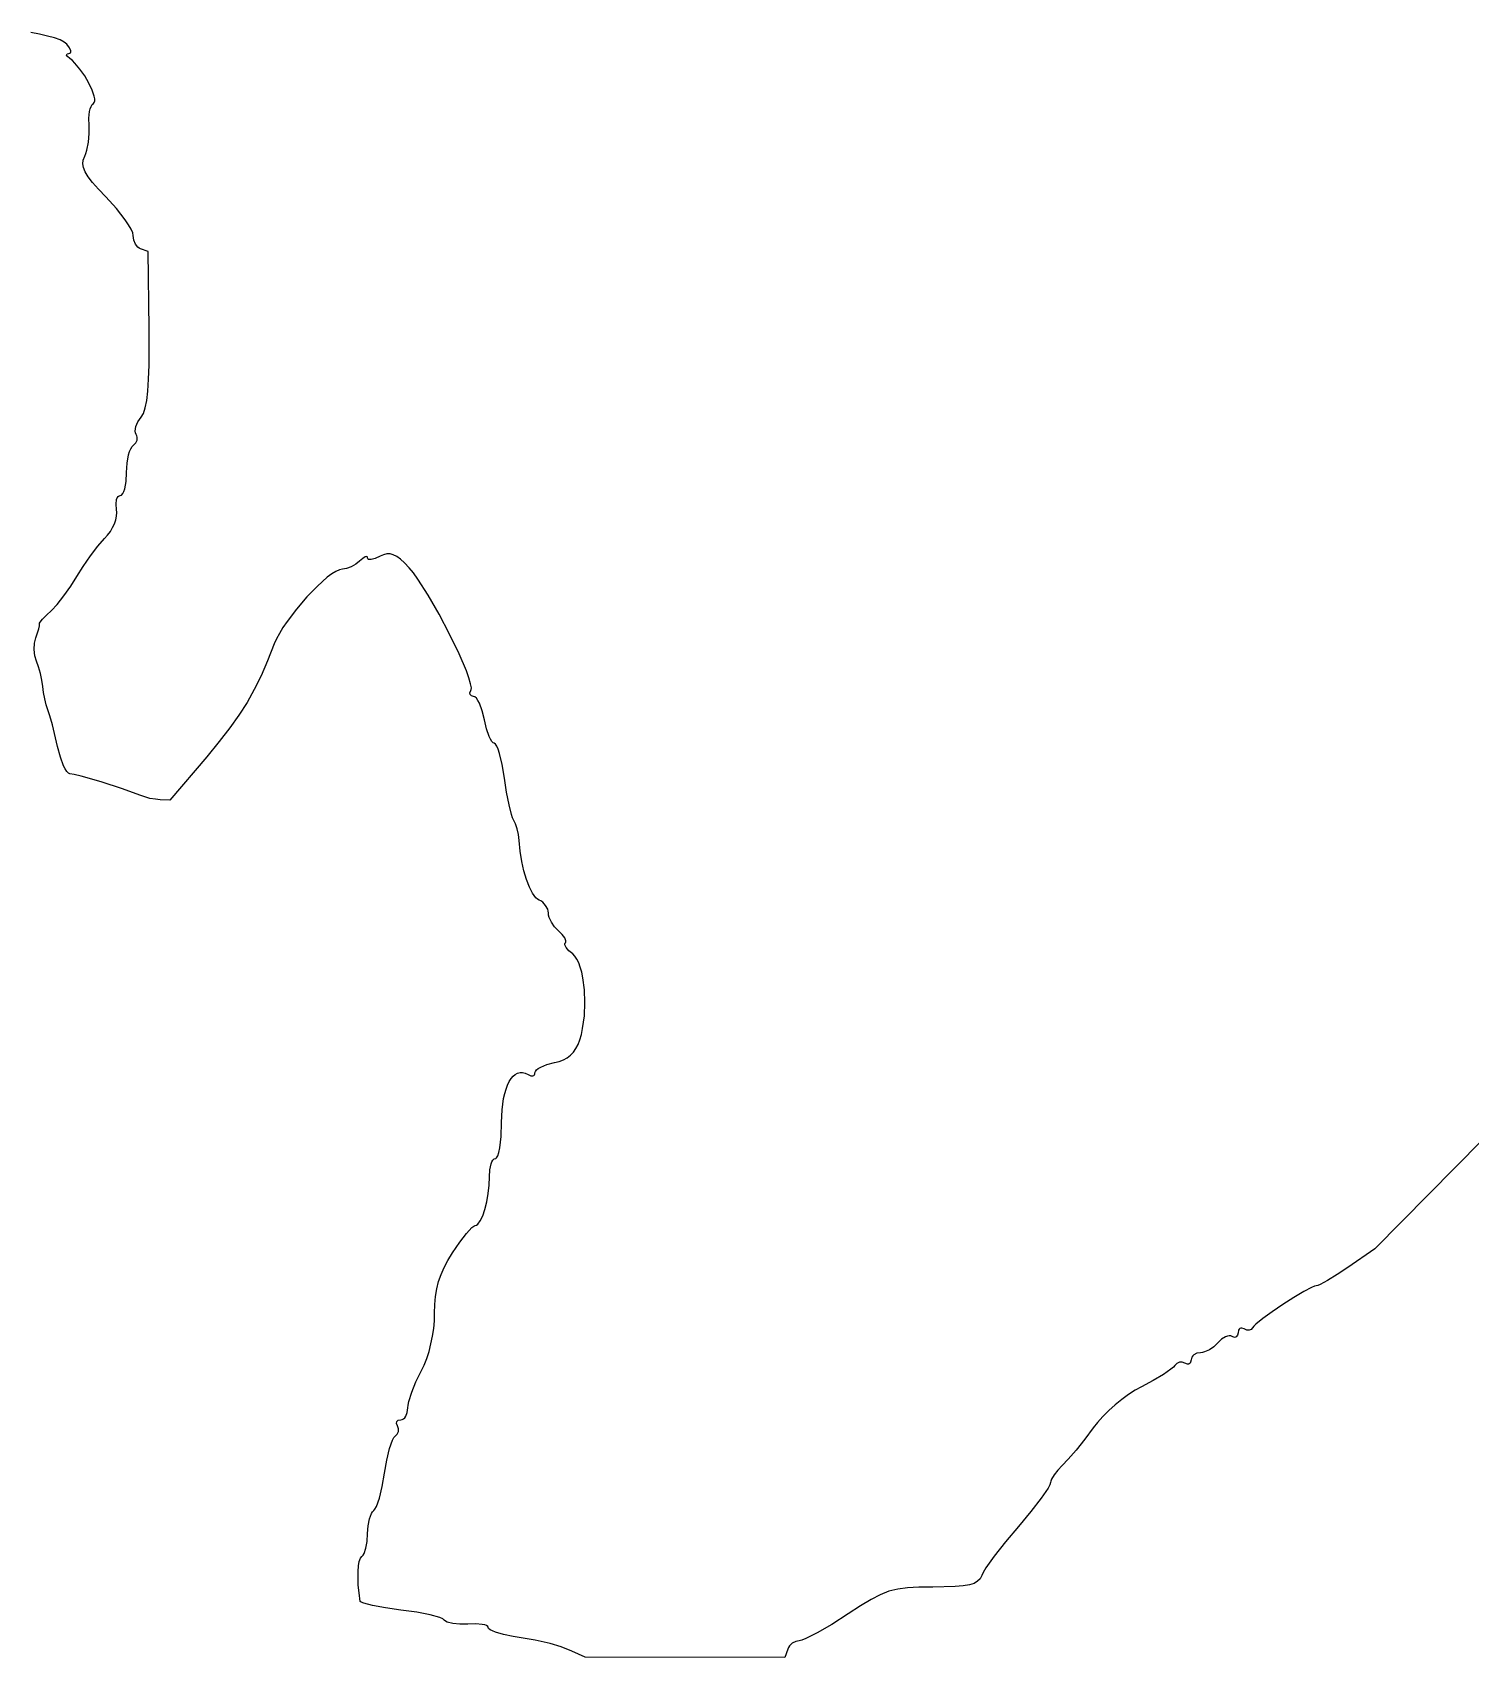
# Model space of a CAD drawing. Extents: x -20.7 to -3.4, y 4.4 to 16.8.
# Drawn here: x -8.118 to -6.729, y 11.522 to 13.092 of the extents above; entities that cross this region are included whole.
import ezdxf

# ---------------------------------------------------------------- set-up
doc = ezdxf.new("R2010")
doc.units = 0
doc.header["$MEASUREMENT"] = 0
doc.layers.add('LAYER_1', color=18, linetype='CONTINUOUS')

msp = doc.modelspace()

# ---------------------------------------------------------------- linework, layer by layer
at = {"layer": 'LAYER_1', "color": 7}
for p, q in [((-8.111, 13.0903), (-8.1196, 13.0919)), ((-8.1033, 13.0885), (-8.111, 13.0903)), ((-8.0966, 13.0867), (-8.1033, 13.0885)), ((-8.0912, 13.0847), (-8.0966, 13.0867)), ((-8.0872, 13.0827), (-8.0912, 13.0847)), ((-8.0847, 13.0807), (-8.0872, 13.0827)), ((-8.0822, 13.0772), (-8.0847, 13.0807)), ((-8.081, 13.0743), (-8.0822, 13.0772)), ((-8.0849, 13.0701), (-8.0848, 13.0707)), ((-8.084, 13.0686), (-8.0849, 13.0701)), ((-8.0848, 13.0707), (-8.0845, 13.0712)), ((-8.0845, 13.0712), (-8.0828, 13.0716)), ((-8.0818, 13.0667), (-8.084, 13.0686)), ((-8.0828, 13.0716), (-8.0818, 13.0718)), ((-8.0818, 13.0718), (-8.0812, 13.0723)), ((-8.0794, 13.0648), (-8.0818, 13.0667)), ((-8.0812, 13.0723), (-8.081, 13.0732)), ((-8.081, 13.0732), (-8.081, 13.0743)), ((-8.077, 13.0624), (-8.0794, 13.0648)), ((-8.0721, 13.0566), (-8.077, 13.0624)), ((-8.0675, 13.05), (-8.0721, 13.0566)), ((-8.0634, 13.043), (-8.0675, 13.05)), ((-8.0603, 13.0363), (-8.0634, 13.043)), ((-8.0583, 13.0304), (-8.0603, 13.0363)), ((-8.0578, 13.0279), (-8.0583, 13.0304)), ((-8.0578, 13.0259), (-8.0578, 13.0279)), ((-8.0635, 13.0091), (-8.0628, 13.0155)), ((-8.0628, 13.0155), (-8.0621, 13.0183)), ((-8.0621, 13.0183), (-8.0612, 13.0205)), ((-8.0612, 13.0205), (-8.0602, 13.0222)), ((-8.0602, 13.0222), (-8.059, 13.0233)), ((-8.059, 13.0233), (-8.0582, 13.0243)), ((-8.0582, 13.0243), (-8.0578, 13.0259)), ((-8.0633, 13.002), (-8.0635, 13.0091)), ((-8.0631, 12.9942), (-8.0633, 13.002)), ((-8.0654, 12.9783), (-8.0638, 12.986)), ((-8.0638, 12.986), (-8.0631, 12.9942)), ((-8.0693, 12.9651), (-8.0689, 12.9687)), ((-8.0687, 12.9614), (-8.0693, 12.9651)), ((-8.0689, 12.9687), (-8.0675, 12.9723)), ((-8.0675, 12.9723), (-8.0664, 12.9751)), ((-8.0664, 12.9751), (-8.0654, 12.9783)), ((-8.067, 12.9572), (-8.0687, 12.9614)), ((-8.0641, 12.9525), (-8.067, 12.9572)), ((-8.0598, 12.9471), (-8.0641, 12.9525)), ((-8.0542, 12.9407), (-8.0598, 12.9471)), ((-8.047, 12.9332), (-8.0542, 12.9407)), ((-8.0367, 12.9219), (-8.047, 12.9332)), ((-8.0283, 12.911), (-8.0367, 12.9219)), ((-8.0251, 12.9062), (-8.0283, 12.911)), ((-8.0226, 12.9019), (-8.0251, 12.9062)), ((-8.0211, 12.8983), (-8.0226, 12.9019)), ((-8.0205, 12.8957), (-8.0211, 12.8983)), ((-8.02, 12.8914), (-8.0205, 12.8957)), ((-8.0184, 12.8875), (-8.02, 12.8914)), ((-8.0162, 12.8845), (-8.0184, 12.8875)), ((-8.0148, 12.8835), (-8.0162, 12.8845)), ((-8.0134, 12.8828), (-8.0148, 12.8835)), ((-8.0063, 12.8804), (-8.0134, 12.8828)), ((-8.0053, 12.8056), (-8.0063, 12.8804)), ((-8.0053, 12.7706), (-8.0053, 12.8056)), ((-8.0058, 12.7569), (-8.0053, 12.7706)), ((-8.0076, 12.7365), (-8.0066, 12.7456)), ((-8.0066, 12.7456), (-8.0058, 12.7569)), ((-8.0091, 12.7293), (-8.0076, 12.7365)), ((-8.018, 12.7112), (-8.016, 12.7159)), ((-8.016, 12.7159), (-8.013, 12.7204)), ((-8.013, 12.7204), (-8.0108, 12.724)), ((-8.0108, 12.724), (-8.0091, 12.7293)), ((-8.0186, 12.7069), (-8.0184, 12.709)), ((-8.0184, 12.7051), (-8.0186, 12.7069)), ((-8.0184, 12.709), (-8.018, 12.7112)), ((-8.0177, 12.7036), (-8.0184, 12.7051)), ((-8.0171, 12.7023), (-8.0177, 12.7036)), ((-8.0168, 12.7009), (-8.0171, 12.7023)), ((-8.0169, 12.698), (-8.0168, 12.7009)), ((-8.0265, 12.6759), (-8.0251, 12.6839)), ((-8.0251, 12.6839), (-8.0241, 12.6872)), ((-8.0241, 12.6872), (-8.023, 12.6899)), ((-8.023, 12.6899), (-8.0217, 12.692)), ((-8.0217, 12.692), (-8.0204, 12.6933)), ((-8.0204, 12.6933), (-8.0182, 12.6954)), ((-8.0182, 12.6954), (-8.0169, 12.698)), ((-8.0275, 12.6583), (-8.027, 12.667)), ((-8.027, 12.667), (-8.0265, 12.6759)), ((-8.0297, 12.6485), (-8.0288, 12.6512)), ((-8.0288, 12.6512), (-8.0275, 12.6583)), ((-8.0371, 12.6364), (-8.0366, 12.6407)), ((-8.0366, 12.6312), (-8.0371, 12.6364)), ((-8.0366, 12.6407), (-8.0361, 12.6424)), ((-8.0361, 12.6424), (-8.0353, 12.6436)), ((-8.0353, 12.6436), (-8.0343, 12.6444)), ((-8.0343, 12.6444), (-8.0331, 12.6447)), ((-8.0331, 12.6447), (-8.0319, 12.6451)), ((-8.0319, 12.6451), (-8.0307, 12.6465)), ((-8.0307, 12.6465), (-8.0297, 12.6485)), ((-8.0387, 12.6174), (-8.0374, 12.6211)), ((-8.0374, 12.6211), (-8.0366, 12.6247)), ((-8.0363, 12.6281), (-8.0366, 12.6312)), ((-8.0366, 12.6247), (-8.0363, 12.6281)), ((-8.0483, 12.6031), (-8.0453, 12.6064)), ((-8.0453, 12.6064), (-8.0427, 12.61)), ((-8.0427, 12.61), (-8.0405, 12.6137)), ((-8.0405, 12.6137), (-8.0387, 12.6174)), ((-8.062, 12.5863), (-8.0548, 12.5957)), ((-8.0548, 12.5957), (-8.0483, 12.6031)), ((-7.7755, 12.5883), (-7.7787, 12.5875)), ((-7.7724, 12.5884), (-7.7755, 12.5883)), ((-7.7693, 12.5875), (-7.7724, 12.5884)), ((-8.0751, 12.5664), (-8.0691, 12.5762)), ((-8.0691, 12.5762), (-8.062, 12.5863)), ((-7.8214, 12.573), (-7.8248, 12.5714)), ((-7.8185, 12.5735), (-7.8214, 12.573)), ((-7.8145, 12.5741), (-7.8185, 12.5735)), ((-7.81, 12.5758), (-7.8145, 12.5741)), ((-7.8056, 12.5783), (-7.81, 12.5758)), ((-7.8019, 12.5813), (-7.8056, 12.5783)), ((-7.7989, 12.5839), (-7.8019, 12.5813)), ((-7.7964, 12.5854), (-7.7989, 12.5839)), ((-7.7954, 12.5856), (-7.7964, 12.5854)), ((-7.7947, 12.5855), (-7.7954, 12.5856)), ((-7.7943, 12.5851), (-7.7947, 12.5855)), ((-7.7941, 12.5843), (-7.7943, 12.5851)), ((-7.7939, 12.5835), (-7.7941, 12.5843)), ((-7.7932, 12.583), (-7.7939, 12.5835)), ((-7.792, 12.5827), (-7.7932, 12.583)), ((-7.7906, 12.5828), (-7.792, 12.5827)), ((-7.7868, 12.5838), (-7.7906, 12.5828)), ((-7.7821, 12.586), (-7.7868, 12.5838)), ((-7.7787, 12.5875), (-7.7821, 12.586)), ((-7.766, 12.5858), (-7.7693, 12.5875)), ((-7.7624, 12.5832), (-7.766, 12.5858)), ((-7.7584, 12.5795), (-7.7624, 12.5832)), ((-7.7539, 12.5749), (-7.7584, 12.5795)), ((-7.7499, 12.5701), (-7.7539, 12.5749)), ((-8.0875, 12.5477), (-8.0809, 12.557)), ((-8.0809, 12.557), (-8.0751, 12.5664)), ((-7.8427, 12.5572), (-7.8529, 12.5467)), ((-7.8331, 12.5657), (-7.8427, 12.5572)), ((-7.8287, 12.569), (-7.8331, 12.5657)), ((-7.8248, 12.5714), (-7.8287, 12.569)), ((-7.7455, 12.564), (-7.7499, 12.5701)), ((-7.7356, 12.5485), (-7.7455, 12.564)), ((-8.094, 12.5395), (-8.0875, 12.5477)), ((-7.8529, 12.5467), (-7.8629, 12.535)), ((-7.7251, 12.5302), (-7.7356, 12.5485)), ((-8.1081, 12.5253), (-8.1044, 12.5292)), ((-8.1044, 12.5292), (-8.0997, 12.5336)), ((-8.0997, 12.5336), (-8.094, 12.5395)), ((-7.8629, 12.535), (-7.872, 12.523)), ((-7.7149, 12.5107), (-7.7251, 12.5302)), ((-8.1146, 12.5072), (-8.1118, 12.5158)), ((-8.1118, 12.5158), (-8.1111, 12.5189)), ((-8.1111, 12.5207), (-8.111, 12.5213)), ((-8.1111, 12.5189), (-8.1111, 12.5207)), ((-8.111, 12.5213), (-8.1105, 12.5223)), ((-8.1105, 12.5223), (-8.1081, 12.5253)), ((-7.8794, 12.5115), (-7.8822, 12.5062)), ((-7.8759, 12.5171), (-7.8794, 12.5115)), ((-7.872, 12.523), (-7.8759, 12.5171)), ((-7.7058, 12.4918), (-7.7149, 12.5107)), ((-8.1162, 12.4959), (-8.1159, 12.5019)), ((-8.1156, 12.4899), (-8.1162, 12.4959)), ((-8.1159, 12.5019), (-8.1154, 12.5047)), ((-8.1154, 12.5047), (-8.1146, 12.5072)), ((-7.8844, 12.5013), (-7.8908, 12.485)), ((-7.8822, 12.5062), (-7.8844, 12.5013)), ((-8.1141, 12.4846), (-8.1156, 12.4899)), ((-8.1121, 12.4792), (-8.1141, 12.4846)), ((-8.1103, 12.4728), (-8.1121, 12.4792)), ((-7.8908, 12.485), (-7.8971, 12.4705)), ((-7.6987, 12.4753), (-7.7058, 12.4918)), ((-8.1089, 12.4662), (-8.1103, 12.4728)), ((-8.108, 12.4603), (-8.1089, 12.4662)), ((-7.8971, 12.4705), (-7.9036, 12.4573)), ((-7.6963, 12.4685), (-7.6987, 12.4753)), ((-7.6946, 12.4629), (-7.6963, 12.4685)), ((-7.6939, 12.4588), (-7.6946, 12.4629)), ((-8.1073, 12.4545), (-8.108, 12.4603)), ((-8.1061, 12.4483), (-8.1073, 12.4545)), ((-8.1046, 12.4425), (-8.1061, 12.4483)), ((-7.9036, 12.4573), (-7.9106, 12.4448)), ((-7.6952, 12.4541), (-7.6943, 12.4564)), ((-7.695, 12.4523), (-7.6952, 12.4541)), ((-7.6938, 12.4511), (-7.695, 12.4523)), ((-7.6943, 12.4564), (-7.694, 12.4573)), ((-7.694, 12.4573), (-7.6939, 12.4588)), ((-7.6917, 12.4506), (-7.6938, 12.4511)), ((-7.6904, 12.4502), (-7.6917, 12.4506)), ((-7.689, 12.4488), (-7.6904, 12.4502)), ((-7.6875, 12.4467), (-7.689, 12.4488)), ((-8.103, 12.4377), (-8.1046, 12.4425)), ((-8.1011, 12.4319), (-8.103, 12.4377)), ((-8.0986, 12.4232), (-8.1011, 12.4319)), ((-7.9184, 12.4326), (-7.9272, 12.4201)), ((-7.9106, 12.4448), (-7.9184, 12.4326)), ((-7.6861, 12.444), (-7.6875, 12.4467)), ((-7.6835, 12.4368), (-7.6861, 12.444)), ((-7.6813, 12.428), (-7.6835, 12.4368)), ((-8.0936, 12.4021), (-8.0986, 12.4232)), ((-7.9272, 12.4201), (-7.9375, 12.4069)), ((-7.6792, 12.4192), (-7.6813, 12.428)), ((-7.6768, 12.412), (-7.6792, 12.4192)), ((-8.0909, 12.392), (-8.0936, 12.4021)), ((-7.9375, 12.4069), (-7.9495, 12.3924)), ((-7.6754, 12.4092), (-7.6768, 12.412)), ((-7.6741, 12.4071), (-7.6754, 12.4092)), ((-7.6729, 12.4058), (-7.6741, 12.4071)), ((-7.6717, 12.4053), (-7.6729, 12.4058)), ((-7.6706, 12.4046), (-7.6717, 12.4053)), ((-7.6693, 12.4027), (-7.6706, 12.4046)), ((-7.668, 12.3996), (-7.6693, 12.4027)), ((-8.0878, 12.3837), (-8.0909, 12.392)), ((-7.9495, 12.3924), (-7.9851, 12.3503)), ((-7.6666, 12.3955), (-7.668, 12.3996)), ((-7.6641, 12.3848), (-7.6666, 12.3955)), ((-7.6619, 12.3717), (-7.6641, 12.3848)), ((-8.0862, 12.3805), (-8.0878, 12.3837)), ((-8.0846, 12.3781), (-8.0862, 12.3805)), ((-8.0831, 12.3765), (-8.0846, 12.3781)), ((-8.0817, 12.3759), (-8.0831, 12.3765)), ((-8.0777, 12.3752), (-8.0817, 12.3759)), ((-8.0708, 12.3735), (-8.0777, 12.3752)), ((-8.0517, 12.368), (-8.0708, 12.3735)), ((-7.6599, 12.3582), (-7.6619, 12.3717)), ((-8.0308, 12.3612), (-8.0517, 12.368)), ((-8.0141, 12.3551), (-8.0308, 12.3612)), ((-8.0095, 12.3535), (-8.0141, 12.3551)), ((-8.0044, 12.3521), (-8.0095, 12.3535)), ((-7.6575, 12.346), (-7.6599, 12.3582)), ((-7.9992, 12.3512), (-8.0044, 12.3521)), ((-7.9947, 12.3507), (-7.9992, 12.3512)), ((-7.9851, 12.3503), (-7.9947, 12.3507)), ((-7.6551, 12.3366), (-7.6575, 12.346)), ((-7.654, 12.3334), (-7.6551, 12.3366)), ((-7.6531, 12.3313), (-7.654, 12.3334)), ((-7.6513, 12.3276), (-7.6531, 12.3313)), ((-7.6497, 12.3227), (-7.6513, 12.3276)), ((-7.6485, 12.3171), (-7.6497, 12.3227)), ((-7.6478, 12.3115), (-7.6485, 12.3171)), ((-7.6468, 12.3012), (-7.6478, 12.3115)), ((-7.6452, 12.2913), (-7.6468, 12.3012)), ((-7.6431, 12.282), (-7.6452, 12.2913)), ((-7.6406, 12.2736), (-7.6431, 12.282)), ((-7.6378, 12.2663), (-7.6406, 12.2736)), ((-7.6348, 12.2604), (-7.6378, 12.2663)), ((-7.6316, 12.2562), (-7.6348, 12.2604)), ((-7.63, 12.2548), (-7.6316, 12.2562)), ((-7.6284, 12.2539), (-7.63, 12.2548)), ((-7.6266, 12.253), (-7.6284, 12.2539)), ((-7.6249, 12.2519), (-7.6266, 12.253)), ((-7.6221, 12.2488), (-7.6249, 12.2519)), ((-7.6201, 12.2452), (-7.6221, 12.2488)), ((-7.6196, 12.2433), (-7.6201, 12.2452)), ((-7.6194, 12.2414), (-7.6196, 12.2433)), ((-7.6192, 12.2394), (-7.6194, 12.2414)), ((-7.6187, 12.2372), (-7.6192, 12.2394)), ((-7.6165, 12.2325), (-7.6187, 12.2372)), ((-7.6134, 12.228), (-7.6165, 12.2325)), ((-7.6096, 12.2241), (-7.6134, 12.228)), ((-7.606, 12.2206), (-7.6096, 12.2241)), ((-7.6036, 12.2173), (-7.606, 12.2206)), ((-7.6025, 12.2145), (-7.6036, 12.2173)), ((-7.6035, 12.2118), (-7.603, 12.2126)), ((-7.6035, 12.2107), (-7.6035, 12.2118)), ((-7.603, 12.2126), (-7.6025, 12.2134)), ((-7.6025, 12.2134), (-7.6025, 12.2145)), ((-7.6023, 12.2081), (-7.6035, 12.2107)), ((-7.5997, 12.205), (-7.6023, 12.2081)), ((-7.596, 12.2018), (-7.5997, 12.205)), ((-7.5939, 12.1997), (-7.596, 12.2018)), ((-7.5919, 12.1968), (-7.5939, 12.1997)), ((-7.5902, 12.1932), (-7.5919, 12.1968)), ((-7.5886, 12.189), (-7.5902, 12.1932)), ((-7.5873, 12.1842), (-7.5886, 12.189)), ((-7.5862, 12.1789), (-7.5873, 12.1842)), ((-7.5847, 12.1673), (-7.5862, 12.1789)), ((-7.5842, 12.1548), (-7.5847, 12.1673)), ((-7.5847, 12.1421), (-7.5842, 12.1548)), ((-7.5864, 12.1298), (-7.5847, 12.1421)), ((-7.5908, 12.1143), (-7.5891, 12.1188)), ((-7.5891, 12.1188), (-7.5876, 12.1241)), ((-7.5876, 12.1241), (-7.5864, 12.1298)), ((-7.6013, 12.1016), (-7.5981, 12.1041)), ((-7.5981, 12.1041), (-7.5953, 12.107)), ((-7.5953, 12.107), (-7.5929, 12.1104)), ((-7.5929, 12.1104), (-7.5908, 12.1143)), ((-7.6514, 12.0855), (-7.6492, 12.0867)), ((-7.6492, 12.0867), (-7.6468, 12.0873)), ((-7.6468, 12.0873), (-7.6444, 12.0873)), ((-7.6444, 12.0873), (-7.6418, 12.0866)), ((-7.6418, 12.0866), (-7.6391, 12.0853)), ((-7.6329, 12.0851), (-7.6325, 12.086)), ((-7.6325, 12.086), (-7.6324, 12.0871)), ((-7.6324, 12.0871), (-7.632, 12.0884)), ((-7.632, 12.0884), (-7.6309, 12.0898)), ((-7.6309, 12.0898), (-7.6292, 12.0912)), ((-7.6292, 12.0912), (-7.6269, 12.0925)), ((-7.6269, 12.0925), (-7.621, 12.095)), ((-7.621, 12.095), (-7.6137, 12.0969)), ((-7.6137, 12.0969), (-7.6091, 12.0981)), ((-7.6091, 12.0981), (-7.6049, 12.0997)), ((-7.6049, 12.0997), (-7.6013, 12.1016)), ((-7.6617, 12.067), (-7.6604, 12.0713)), ((-7.6604, 12.0713), (-7.659, 12.0752)), ((-7.659, 12.0752), (-7.6573, 12.0786)), ((-7.6573, 12.0786), (-7.6555, 12.0814)), ((-7.6555, 12.0814), (-7.6535, 12.0837)), ((-7.6535, 12.0837), (-7.6514, 12.0855)), ((-7.6391, 12.0853), (-7.6365, 12.0841)), ((-7.6365, 12.0841), (-7.6344, 12.0841)), ((-7.6344, 12.0841), (-7.6335, 12.0845)), ((-7.6335, 12.0845), (-7.6329, 12.0851)), ((-7.6642, 12.0514), (-7.6627, 12.0622)), ((-7.6627, 12.0622), (-7.6617, 12.067)), ((-7.6652, 12.0255), (-7.6647, 12.039)), ((-7.6647, 12.039), (-7.6642, 12.0514)), ((-7.6665, 12.0145), (-7.6652, 12.0255)), ((-7.6684, 12.007), (-7.6674, 12.0102)), ((-7.6674, 12.0102), (-7.6665, 12.0145)), ((-6.7172, 12.022), (-6.8209, 11.9169)), ((-7.6765, 11.9864), (-7.6761, 11.9934)), ((-7.6761, 11.9934), (-7.6749, 11.999)), ((-7.6749, 11.999), (-7.674, 12.0012)), ((-7.674, 12.0012), (-7.6731, 12.0028)), ((-7.6731, 12.0028), (-7.6719, 12.0039)), ((-7.6719, 12.0039), (-7.6707, 12.0042)), ((-7.6707, 12.0042), (-7.6701, 12.0044)), ((-7.6701, 12.0044), (-7.6695, 12.0049)), ((-7.6695, 12.0049), (-7.6684, 12.007)), ((-7.6775, 11.9703), (-7.6767, 11.9784)), ((-7.6767, 11.9784), (-7.6765, 11.9864)), ((-7.6808, 11.9551), (-7.6789, 11.9624)), ((-7.6789, 11.9624), (-7.6775, 11.9703)), ((-7.6853, 11.9439), (-7.6829, 11.9489)), ((-7.6829, 11.9489), (-7.6808, 11.9551)), ((-7.705, 11.9234), (-7.6985, 11.9318)), ((-7.6985, 11.9318), (-7.6933, 11.9375)), ((-7.6933, 11.9375), (-7.6915, 11.939)), ((-7.6915, 11.939), (-7.6902, 11.9395)), ((-7.6902, 11.9395), (-7.689, 11.9398)), ((-7.689, 11.9398), (-7.6877, 11.9407)), ((-7.6877, 11.9407), (-7.6853, 11.9439)), ((-7.7121, 11.9131), (-7.705, 11.9234)), ((-6.8209, 11.9169), (-6.8469, 11.8991)), ((-7.7232, 11.8922), (-7.7202, 11.899)), ((-7.7202, 11.899), (-7.7165, 11.9059)), ((-7.7165, 11.9059), (-7.7121, 11.9131)), ((-6.8469, 11.8991), (-6.8574, 11.8922)), ((-7.7273, 11.8785), (-7.7256, 11.8854)), ((-7.7256, 11.8854), (-7.7232, 11.8922)), ((-6.8737, 11.8827), (-6.8761, 11.8817)), ((-6.8667, 11.8865), (-6.8737, 11.8827)), ((-6.8574, 11.8922), (-6.8667, 11.8865)), ((-7.7292, 11.8633), (-7.7285, 11.8711)), ((-7.7285, 11.8711), (-7.7273, 11.8785)), ((-6.8992, 11.8701), (-6.9098, 11.8633)), ((-6.8895, 11.8758), (-6.8992, 11.8701)), ((-6.882, 11.8798), (-6.8895, 11.8758)), ((-6.8793, 11.8809), (-6.882, 11.8798)), ((-6.8776, 11.8813), (-6.8793, 11.8809)), ((-6.8761, 11.8817), (-6.8776, 11.8813)), ((-7.7296, 11.8475), (-7.7294, 11.8548)), ((-7.7294, 11.8548), (-7.7292, 11.8633)), ((-6.9202, 11.8563), (-6.9293, 11.8497)), ((-6.9098, 11.8633), (-6.9202, 11.8563)), ((-7.7314, 11.8325), (-7.7303, 11.84)), ((-7.7303, 11.84), (-7.7296, 11.8475)), ((-6.9531, 11.836), (-6.9536, 11.8335)), ((-6.9526, 11.8386), (-6.9531, 11.836)), ((-6.9521, 11.8394), (-6.9526, 11.8386)), ((-6.9514, 11.8401), (-6.9521, 11.8394)), ((-6.9505, 11.8404), (-6.9514, 11.8401)), ((-6.9495, 11.8405), (-6.9505, 11.8404)), ((-6.9472, 11.8396), (-6.9495, 11.8405)), ((-6.9447, 11.8386), (-6.9472, 11.8396)), ((-6.9424, 11.8385), (-6.9447, 11.8386)), ((-6.9404, 11.8392), (-6.9424, 11.8385)), ((-6.9391, 11.8408), (-6.9404, 11.8392)), ((-6.938, 11.8423), (-6.9391, 11.8408)), ((-6.936, 11.8443), (-6.938, 11.8423)), ((-6.9293, 11.8497), (-6.936, 11.8443)), ((-7.7348, 11.818), (-7.7329, 11.8251)), ((-7.7329, 11.8251), (-7.7314, 11.8325)), ((-6.9808, 11.8195), (-6.9854, 11.8174)), ((-6.9764, 11.8225), (-6.9808, 11.8195)), ((-6.9726, 11.8263), (-6.9764, 11.8225)), ((-6.969, 11.8297), (-6.9726, 11.8263)), ((-6.9652, 11.832), (-6.969, 11.8297)), ((-6.9634, 11.8327), (-6.9652, 11.832)), ((-6.9617, 11.833), (-6.9634, 11.8327)), ((-6.9602, 11.8329), (-6.9617, 11.833)), ((-6.9588, 11.8323), (-6.9602, 11.8329)), ((-6.9566, 11.8315), (-6.9588, 11.8323)), ((-6.9556, 11.8316), (-6.9566, 11.8315)), ((-6.9548, 11.832), (-6.9556, 11.8316)), ((-6.9536, 11.8335), (-6.9548, 11.832)), ((-7.7424, 11.7989), (-7.7395, 11.8048)), ((-7.7395, 11.8048), (-7.737, 11.8111)), ((-7.737, 11.8111), (-7.7348, 11.818)), ((-7.0143, 11.8042), (-7.0156, 11.8026)), ((-7.0123, 11.8063), (-7.0143, 11.8042)), ((-7.0098, 11.8075), (-7.0123, 11.8063)), ((-7.007, 11.8076), (-7.0098, 11.8075)), ((-7.0044, 11.8066), (-7.007, 11.8076)), ((-7.0021, 11.8057), (-7.0044, 11.8066)), ((-7.001, 11.8057), (-7.0021, 11.8057)), ((-7.0002, 11.806), (-7.001, 11.8057)), ((-6.9994, 11.8066), (-7.0002, 11.806)), ((-6.9989, 11.8074), (-6.9994, 11.8066)), ((-6.9984, 11.8098), (-6.9989, 11.8074)), ((-6.9982, 11.8112), (-6.9984, 11.8098)), ((-6.9977, 11.8124), (-6.9982, 11.8112)), ((-6.9969, 11.8136), (-6.9977, 11.8124)), ((-6.9958, 11.8146), (-6.9969, 11.8136)), ((-6.9929, 11.8161), (-6.9958, 11.8146)), ((-6.9895, 11.8166), (-6.9929, 11.8161)), ((-6.9875, 11.8168), (-6.9895, 11.8166)), ((-6.9854, 11.8174), (-6.9875, 11.8168)), ((-7.7515, 11.7785), (-7.7474, 11.7886)), ((-7.7474, 11.7886), (-7.7424, 11.7989)), ((-7.0351, 11.7898), (-7.0464, 11.7838)), ((-7.0253, 11.7956), (-7.0351, 11.7898)), ((-7.018, 11.8007), (-7.0253, 11.7956)), ((-7.0156, 11.8026), (-7.018, 11.8007)), ((-7.7543, 11.7697), (-7.7515, 11.7785)), ((-7.0589, 11.7763), (-7.0654, 11.7715)), ((-7.0525, 11.7804), (-7.0589, 11.7763)), ((-7.0464, 11.7838), (-7.0525, 11.7804)), ((-7.7573, 11.7553), (-7.7558, 11.7589)), ((-7.7558, 11.7589), (-7.7553, 11.7634)), ((-7.7553, 11.7634), (-7.755, 11.7661)), ((-7.755, 11.7661), (-7.7543, 11.7697)), ((-7.0781, 11.7607), (-7.0838, 11.755)), ((-7.0719, 11.7663), (-7.0781, 11.7607)), ((-7.0654, 11.7715), (-7.0719, 11.7663)), ((-7.7662, 11.7482), (-7.7659, 11.7502)), ((-7.7653, 11.7459), (-7.7662, 11.7482)), ((-7.7659, 11.7502), (-7.7653, 11.7509)), ((-7.7653, 11.7509), (-7.7645, 11.7515)), ((-7.7643, 11.7433), (-7.7653, 11.7459)), ((-7.7645, 11.7515), (-7.7621, 11.7519)), ((-7.7644, 11.7406), (-7.7643, 11.7433)), ((-7.7621, 11.7519), (-7.7608, 11.7522)), ((-7.7608, 11.7522), (-7.7595, 11.7528)), ((-7.7595, 11.7528), (-7.7583, 11.7539)), ((-7.7583, 11.7539), (-7.7573, 11.7553)), ((-7.0932, 11.744), (-7.1012, 11.7331)), ((-7.0889, 11.7494), (-7.0932, 11.744)), ((-7.0838, 11.755), (-7.0889, 11.7494)), ((-7.773, 11.7241), (-7.7702, 11.7322)), ((-7.7702, 11.7322), (-7.7688, 11.7348)), ((-7.7688, 11.7348), (-7.7675, 11.7362)), ((-7.7675, 11.7362), (-7.7655, 11.7381)), ((-7.7655, 11.7381), (-7.7644, 11.7406)), ((-7.1012, 11.7331), (-7.1095, 11.7227)), ((-7.7779, 11.7002), (-7.7757, 11.713)), ((-7.7757, 11.713), (-7.773, 11.7241)), ((-7.1171, 11.7139), (-7.1229, 11.7078)), ((-7.1095, 11.7227), (-7.1171, 11.7139)), ((-7.7801, 11.6873), (-7.7779, 11.7002)), ((-7.1333, 11.6944), (-7.134, 11.6926)), ((-7.1309, 11.6986), (-7.1333, 11.6944)), ((-7.1273, 11.7032), (-7.1309, 11.6986)), ((-7.1229, 11.7078), (-7.1273, 11.7032)), ((-7.7828, 11.6763), (-7.7801, 11.6873)), ((-7.1367, 11.6859), (-7.1434, 11.6762)), ((-7.1349, 11.6892), (-7.1367, 11.6859)), ((-7.1342, 11.6912), (-7.1349, 11.6892)), ((-7.134, 11.6926), (-7.1342, 11.6912)), ((-7.7905, 11.6613), (-7.7894, 11.6631)), ((-7.7894, 11.6631), (-7.7882, 11.6642)), ((-7.7882, 11.6642), (-7.787, 11.6656)), ((-7.787, 11.6656), (-7.7856, 11.6682)), ((-7.7856, 11.6682), (-7.7828, 11.6763)), ((-7.1533, 11.6634), (-7.1654, 11.6489)), ((-7.1434, 11.6762), (-7.1533, 11.6634)), ((-7.7941, 11.642), (-7.7936, 11.6495)), ((-7.7936, 11.6495), (-7.7924, 11.6562)), ((-7.7924, 11.6562), (-7.7905, 11.6613)), ((-7.1654, 11.6489), (-7.1778, 11.634)), ((-7.7957, 11.6278), (-7.7945, 11.6344)), ((-7.7945, 11.6344), (-7.7941, 11.642)), ((-7.1778, 11.634), (-7.1887, 11.6201)), ((-7.8022, 11.6151), (-7.8011, 11.6182)), ((-7.8011, 11.6182), (-7.7996, 11.6199)), ((-7.7996, 11.6199), (-7.7985, 11.621)), ((-7.7985, 11.621), (-7.7975, 11.6227)), ((-7.7975, 11.6227), (-7.7957, 11.6278)), ((-7.1887, 11.6201), (-7.1967, 11.6088)), ((-7.8034, 11.6055), (-7.803, 11.6108)), ((-7.8034, 11.5993), (-7.8034, 11.6055)), ((-7.803, 11.6108), (-7.8022, 11.6151)), ((-7.2008, 11.6015), (-7.2024, 11.5984)), ((-7.1993, 11.6045), (-7.2008, 11.6015)), ((-7.1967, 11.6088), (-7.1993, 11.6045)), ((-7.8031, 11.5923), (-7.8034, 11.5993)), ((-7.8024, 11.5846), (-7.8031, 11.5923)), ((-7.8012, 11.5765), (-7.8024, 11.5846)), ((-7.2904, 11.5862), (-7.2988, 11.5829)), ((-7.2819, 11.5883), (-7.2904, 11.5862)), ((-7.2725, 11.5895), (-7.2819, 11.5883)), ((-7.2614, 11.5901), (-7.2725, 11.5895)), ((-7.248, 11.5902), (-7.2614, 11.5901)), ((-7.2263, 11.5907), (-7.248, 11.5902)), ((-7.2186, 11.5914), (-7.2263, 11.5907)), ((-7.2125, 11.5924), (-7.2186, 11.5914)), ((-7.208, 11.5939), (-7.2125, 11.5924)), ((-7.2047, 11.5959), (-7.208, 11.5939)), ((-7.2024, 11.5984), (-7.2047, 11.5959)), ((-7.8003, 11.5756), (-7.8012, 11.5765)), ((-7.7979, 11.5746), (-7.8003, 11.5756)), ((-7.7894, 11.5724), (-7.7979, 11.5746)), ((-7.777, 11.5701), (-7.7894, 11.5724)), ((-7.762, 11.5681), (-7.777, 11.5701)), ((-7.7467, 11.566), (-7.762, 11.5681)), ((-7.3178, 11.5722), (-7.3299, 11.5643)), ((-7.3076, 11.5784), (-7.3178, 11.5722)), ((-7.2988, 11.5829), (-7.3076, 11.5784)), ((-7.7337, 11.5634), (-7.7467, 11.566)), ((-7.7243, 11.5608), (-7.7337, 11.5634)), ((-7.7215, 11.5595), (-7.7243, 11.5608)), ((-7.72, 11.5583), (-7.7215, 11.5595)), ((-7.7189, 11.5573), (-7.72, 11.5583)), ((-7.7172, 11.5564), (-7.7189, 11.5573)), ((-7.7119, 11.555), (-7.7172, 11.5564)), ((-7.705, 11.5544), (-7.7119, 11.555)), ((-7.6972, 11.5546), (-7.705, 11.5544)), ((-7.6896, 11.5549), (-7.6972, 11.5546)), ((-7.6834, 11.5543), (-7.6896, 11.5549)), ((-7.681, 11.5538), (-7.6834, 11.5543)), ((-7.6792, 11.5531), (-7.681, 11.5538)), ((-7.6781, 11.5523), (-7.6792, 11.5531)), ((-7.3456, 11.5543), (-7.3597, 11.546)), ((-7.3299, 11.5643), (-7.3456, 11.5543)), ((-7.6777, 11.5513), (-7.6781, 11.5523)), ((-7.6772, 11.5502), (-7.6777, 11.5513)), ((-7.6757, 11.5491), (-7.6772, 11.5502)), ((-7.6735, 11.5479), (-7.6757, 11.5491)), ((-7.6705, 11.5467), (-7.6735, 11.5479)), ((-7.6628, 11.5444), (-7.6705, 11.5467)), ((-7.6534, 11.5425), (-7.6628, 11.5444)), ((-7.6322, 11.5389), (-7.6534, 11.5425)), ((-7.6178, 11.5359), (-7.6322, 11.5389)), ((-7.3805, 11.5378), (-7.3838, 11.5361)), ((-7.377, 11.5384), (-7.3805, 11.5378)), ((-7.3746, 11.539), (-7.377, 11.5384)), ((-7.3707, 11.5405), (-7.3746, 11.539)), ((-7.3597, 11.546), (-7.3707, 11.5405)), ((-7.607, 11.5327), (-7.6178, 11.5359)), ((-7.5968, 11.5285), (-7.607, 11.5327)), ((-7.5839, 11.5227), (-7.5968, 11.5285)), ((-7.3909, 11.5223), (-7.5839, 11.5227)), ((-7.3882, 11.5304), (-7.3909, 11.5223)), ((-7.3875, 11.532), (-7.3882, 11.5304)), ((-7.3865, 11.5335), (-7.3875, 11.532)), ((-7.3838, 11.5361), (-7.3865, 11.5335))]:
    msp.add_line(p, q, dxfattribs=at)

doc.saveas('drawing.dxf')
